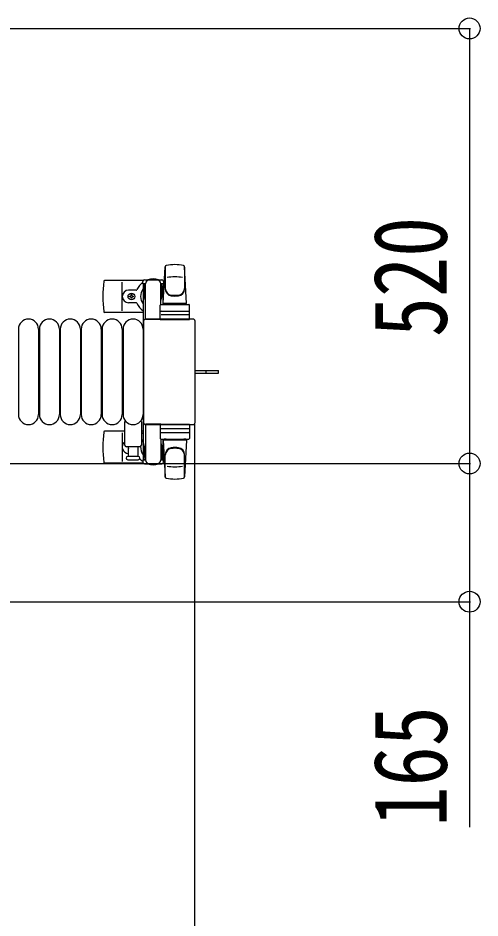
# Model space of a CAD drawing. Units: millimetres, scale not verified. Extents: x -16820 to 16820, y -11880 to 11880.
# Drawn here: x 12478 to 13030, y 8233 to 9308 of the extents above; entities that cross this region are included whole.
import ezdxf
from ezdxf.enums import TextEntityAlignment as Align

# ---------------------------------------------------------------- set-up
doc = ezdxf.new("R2010")
doc.units = ezdxf.units.MM
doc.header["$LTSCALE"] = 50
for name, color, linetype in [('0-3_YKK_13', 4, 'Continuous'), ('0-4_YKK_A1', 4, 'Continuous'), ('0-5_YKK_D', 6, 'Continuous')]:
    doc.layers.add(name, color=color, linetype=linetype)
doc.styles.add('ＭＳ ゴシック', font='')
doc.styles.get('ＭＳ ゴシック').set_extended_font_data('MS Gothic')

msp = doc.modelspace()

# ---------------------------------------------------------------- linework, layer by layer
at = {"layer": '0-3_YKK_13'}
for p, q in [((12651.08, 8966.93), (12653.51, 9010.96)), ((12653.58, 9011.31), (12653.58, 8984.12)), ((12676.58, 9010.54), (12676.58, 8984.8)), ((12679.08, 8966.93), (12676.64, 9010.96)), ((12628.78, 8995.43), (12649.38, 8995.43)), ((12627.04, 8994.43), (12580.98, 8994.43)), ((12602.08, 8958.43), (12602.08, 8992.43)), ((12626.78, 8990.63), (12626.78, 8993.43)), ((12630.08, 8990.63), (12626.78, 8990.63)), ((12628.28, 8987.13), (12629.08, 8987.13)), ((12628.28, 8976.62), (12628.28, 8987.13)), ((12629.08, 8973.63), (12629.08, 8990.63)), ((12630.08, 8947.93), (12630.08, 8990.43)), ((12648.08, 8965.8), (12648.08, 8990.43)), ((12649.08, 8973.63), (12649.08, 8990.63)), ((12649.88, 8987.13), (12649.08, 8987.13)), ((12649.88, 8976.62), (12649.88, 8987.13)), ((12618.78, 8982.93), (12609.58, 8982.93)), ((12611.76, 8974.99), (12610.88, 8974.99)), ((12614.4, 8975.87), (12615.28, 8975.87)), ((12629.88, 8970.63), (12628.28, 8976.62)), ((12648.27, 8970.63), (12649.88, 8976.62)), ((12618.78, 8967.93), (12609.58, 8967.93)), ((12629.88, 8970.63), (12630.08, 8970.63)), ((12647.58, 8947.93), (12647.58, 8964.93)), ((12648.27, 8970.63), (12648.08, 8970.63)), ((12648.58, 8965.93), (12681.58, 8965.93)), ((12679.08, 8966.93), (12651.08, 8966.93)), ((12652.08, 8965.93), (12652.08, 8966.93)), ((12678.08, 8966.93), (12652.08, 8966.93)), ((12654.48, 8965.93), (12652.08, 8965.93)), ((12678.08, 8965.93), (12675.68, 8965.93)), ((12678.08, 8965.93), (12678.08, 8966.93)), ((12682.58, 8947.93), (12682.58, 8964.93)), ((12627.08, 8956.43), (12580.98, 8956.43)), ((12681.64, 8953.43), (12648.46, 8953.43)), ((12648.58, 8957.93), (12681.58, 8957.93)), ((12627.58, 8945.94), (12627.58, 8824.93)), ((12627.58, 8945.94), (12627.58, 8945.94)), ((12686.58, 8948.43), (12630.07, 8948.43)), ((12630.07, 8948.43), (12630.07, 8948.43)), ((12648.08, 8947.93), (12630.08, 8947.93)), ((12647.58, 8947.93), (12682.58, 8947.93)), ((12686.58, 8948.43), (12686.58, 8948.43)), ((12689.08, 8824.93), (12689.08, 8945.94)), ((12689.08, 8945.94), (12689.08, 8945.94)), ((12478.08, 8936.43), (12478.08, 8834.43)), ((12502.08, 8936.43), (12502.08, 8834.43)), ((12503.08, 8936.43), (12503.08, 8834.43)), ((12527.08, 8936.43), (12527.08, 8834.43)), ((12528.08, 8936.43), (12528.08, 8834.43)), ((12552.08, 8936.43), (12552.08, 8834.43)), ((12553.08, 8936.43), (12553.08, 8834.43)), ((12577.08, 8936.43), (12577.08, 8834.43)), ((12578.08, 8936.43), (12578.08, 8834.43)), ((12602.08, 8936.43), (12602.08, 8834.43)), ((12603.08, 8936.43), (12603.08, 8834.43)), ((12627.08, 8936.43), (12627.08, 8834.43)), ((12689.08, 8886.93), (12701.58, 8886.93)), ((12701.58, 8886.93), (12717.08, 8886.93)), ((12702.23, 8883.93), (12702.23, 8886.93)), ((12717.08, 8883.93), (12717.08, 8886.93)), ((12605.08, 8797.93), (12605.08, 8825.76)), ((12625.08, 8825.76), (12625.08, 8797.93)), ((12627.58, 8824.93), (12627.58, 8824.93)), ((12689.08, 8824.93), (12689.08, 8824.93)), ((12605.08, 8814.43), (12580.98, 8814.43)), ((12627.08, 8814.43), (12625.08, 8814.43)), ((12630.07, 8822.43), (12686.58, 8822.43)), ((12630.07, 8822.43), (12630.07, 8822.43)), ((12630.08, 8822.93), (12630.08, 8780.43)), ((12648.08, 8822.93), (12630.08, 8822.93)), ((12647.58, 8822.93), (12647.58, 8805.93)), ((12647.58, 8822.93), (12682.58, 8822.93)), ((12681.64, 8817.43), (12648.46, 8817.43)), ((12648.58, 8812.93), (12681.58, 8812.93)), ((12682.58, 8822.93), (12682.58, 8805.93)), ((12686.58, 8822.43), (12686.58, 8822.43)), ((12602.08, 8812.43), (12602.08, 8778.43)), ((12648.08, 8805.07), (12648.08, 8780.43)), ((12648.58, 8804.93), (12681.58, 8804.93)), ((12651.08, 8803.93), (12653.51, 8759.91)), ((12679.08, 8803.93), (12651.08, 8803.93)), ((12654.48, 8804.93), (12652.08, 8804.93)), ((12652.08, 8804.93), (12652.08, 8803.93)), ((12678.08, 8803.93), (12652.08, 8803.93)), ((12678.08, 8804.93), (12675.68, 8804.93)), ((12679.08, 8803.93), (12676.64, 8759.91)), ((12678.08, 8804.93), (12678.08, 8803.93)), ((12623.08, 8795.93), (12607.08, 8795.93)), ((12609.58, 8784.43), (12609.58, 8795.93)), ((12620.58, 8795.93), (12620.58, 8784.43)), ((12629.88, 8800.23), (12628.28, 8794.25)), ((12628.28, 8794.25), (12628.28, 8783.73)), ((12629.08, 8797.23), (12629.08, 8780.23)), ((12629.88, 8800.23), (12630.08, 8800.23)), ((12648.27, 8800.23), (12648.08, 8800.23)), ((12648.27, 8800.23), (12649.88, 8794.25)), ((12649.08, 8797.23), (12649.08, 8780.23)), ((12649.88, 8794.25), (12649.88, 8783.73)), ((12621.33, 8784.43), (12608.83, 8784.43)), ((12628.28, 8783.73), (12629.08, 8783.73)), ((12649.88, 8783.73), (12649.08, 8783.73)), ((12653.58, 8759.55), (12653.58, 8786.74)), ((12676.58, 8760.32), (12676.58, 8786.06)), ((12627.04, 8776.43), (12580.98, 8776.43)), ((12626.78, 8780.23), (12626.78, 8777.43)), ((12630.08, 8780.23), (12626.78, 8780.23)), ((12628.78, 8775.43), (12649.38, 8775.43))]:
    msp.add_line(p, q, dxfattribs=at)
for points in [[(12651.38, 8993.43), (12651.38, 8990.63), (12648.08, 8990.63)], [(12610.88, 8974.99), (12610.88, 8975.87), (12611.76, 8975.87)], [(12612.64, 8976.75), (12612.64, 8977.63), (12613.52, 8977.63), (12613.52, 8976.75)], [(12613.52, 8974.11), (12613.52, 8973.23), (12612.64, 8973.23), (12612.64, 8974.11)], [(12615.28, 8975.87), (12615.28, 8974.99), (12614.4, 8974.99)], [(12689.08, 8883.93), (12701.58, 8883.93), (12717.08, 8883.93)], [(12608.83, 8780.43), (12615.08, 8780.43), (12621.33, 8780.43)], [(12651.38, 8777.43), (12651.38, 8780.23), (12648.08, 8780.23)]]:
    msp.add_lwpolyline(points, dxfattribs=at)
msp.add_circle((12613.08, 8975.43), 4, dxfattribs=at)
for centre, radius, start, end in [((12655.01, 9010.88), 1.5, 101.97738, 176.83138), ((12665.08, 8963.43), 50, 78.05356, 101.97738), ((12665.08, 8963.43), 50, 78.05356, 101.94644), ((12675.14, 9010.88), 1.5, 3.16862, 78.02262), ((12628.78, 8993.43), 2, 90, 180), ((12635.08, 8990.43), 5, 90, 180), ((12639.08, 8975.43), 21, 72.24721, 107.75279), ((12643.08, 8990.43), 5, 0, 90), ((12649.38, 8993.43), 2, 0, 90), ((12665.08, 8948.83), 50, 79.45053, 100.87665), ((12760.08, 8975.43), 181, 174.26083, 185.73917), ((12580.98, 8993.43), 1, 90, 174.26083), ((12639.08, 8975.43), 21, 125.85347, 157.27158), ((12639.08, 8975.43), 21, 50.46632, 54.14653), ((12661.58, 8985), 8, 180, 263.72071), ((12668.58, 8985), 8, 276.27929, 0), ((12609.58, 8975.43), 7.5, 90, 270), ((12611.76, 8976.75), 0.88, 270, 0), ((12611.76, 8974.11), 0.88, 0, 90), ((12614.4, 8976.75), 0.88, 180, 270), ((12614.4, 8974.11), 0.88, 90, 180), ((12618.78, 8983.93), 1, 270, 337.27158), ((12639.08, 8975.43), 15, 143.1301, 216.8699), ((12639.08, 8975.43), 15, 30.72246, 36.8699), ((12661.58, 8984.12), 8, 180, 263.72071), ((12665.08, 9016.8), 40, 263.72071, 276.27929), ((12665.08, 9015.93), 40, 263.72071, 276.27929), ((12668.58, 8984.12), 8, 276.27929, 0), ((12618.78, 8966.93), 1, 22.72842, 90), ((12639.08, 8975.43), 21, 202.72842, 235.1501), ((12648.58, 8964.93), 1, 90, 180), ((12681.58, 8964.93), 1, 0, 90), ((12580.98, 8957.43), 1, 185.73917, 270), ((12648.58, 8956.93), 1, 90, 180), ((12681.58, 8956.93), 1, 0, 90), ((12490.08, 8936.43), 12, 0, 180), ((12515.08, 8936.43), 12, 0, 180), ((12540.08, 8936.43), 12, 0, 180), ((12565.08, 8936.43), 12, 0, 180), ((12590.08, 8936.43), 12, 0, 180), ((12615.08, 8936.43), 12, 0, 180), ((12490.08, 8834.43), 12, 180, 0), ((12515.08, 8834.43), 12, 180, 0), ((12540.08, 8834.43), 12, 180, 0), ((12565.08, 8834.43), 12, 180, 0), ((12590.08, 8834.43), 12, 180, 0), ((12615.08, 8834.43), 12, 180, 0), ((12606.08, 8825.76), 1, 101.93946, 180), ((12624.08, 8825.76), 1, 0, 78.06047), ((12760.08, 8795.43), 181, 174.26083, 185.73917), ((12580.98, 8813.43), 1, 90, 174.26083), ((12639.08, 8795.43), 21, 124.8499, 131.81033), ((12648.58, 8813.93), 1, 180, 270), ((12681.58, 8813.93), 1, 270, 0), ((12639.08, 8795.43), 15, 143.1301, 158.96058), ((12648.58, 8805.93), 1, 180, 270), ((12681.58, 8805.93), 1, 270, 0), ((12609.58, 8795.43), 7.5, 126.86994, 270), ((12607.08, 8797.93), 2, 180, 270), ((12613.08, 8795.43), 4, 172.81959, 208.95488), ((12623.08, 8797.93), 2, 270, 0), ((12639.08, 8795.43), 15, 177.02005, 216.8699), ((12661.58, 8786.74), 8, 96.27929, 180), ((12661.58, 8785.87), 8, 96.27929, 180), ((12665.08, 8754.93), 40, 83.72071, 96.27929), ((12665.08, 8754.06), 40, 83.72071, 96.27929), ((12668.58, 8786.74), 8, 0, 83.72071), ((12668.58, 8785.87), 8, 0, 83.72071), ((12608.83, 8782.43), 2, 90, 180), ((12608.83, 8782.43), 2, 180, 270), ((12639.08, 8795.43), 21, 208.24251, 211.58821), ((12621.33, 8782.43), 2, 0, 90), ((12621.33, 8782.43), 2, 270, 0), ((12639.08, 8795.43), 21, 220.83479, 234.14653), ((12635.08, 8780.43), 5, 180, 270), ((12643.08, 8780.43), 5, 270, 0), ((12639.08, 8795.43), 15, 323.1301, 329.27754), ((12580.98, 8777.43), 1, 185.73917, 270), ((12628.78, 8777.43), 2, 180, 270), ((12639.08, 8795.43), 21, 252.24721, 287.75279), ((12649.38, 8777.43), 2, 270, 0), ((12639.08, 8795.43), 21, 305.85347, 309.53368), ((12665.08, 8822.03), 50, 259.12335, 280.54947), ((12655.01, 8759.99), 1.5, 183.16862, 258.02262), ((12675.14, 8759.99), 1.5, 281.97738, 356.83138), ((12665.08, 8807.43), 50, 258.02262, 281.94644), ((12665.08, 8807.43), 50, 258.05356, 281.94644)]:
    msp.add_arc(centre, radius, start, end, dxfattribs=at)
for centre, major_axis, start_param, end_param in [((12630.08, 8945.93), (-1.77, 1.77), 5.4996506, 7.06672), ((12686.57, 8945.93), (1.77, 1.77), 5.4996506, 7.06672), ((12630.08, 8824.94), (1.77, 1.77), 2.358058, 3.9251274), ((12686.57, 8824.94), (-1.77, 1.77), 2.358058, 3.9251274)]:
    msp.add_ellipse(centre, major_axis=major_axis, ratio=0.997169, start_param=start_param, end_param=end_param, dxfattribs=at)
at = {"layer": '0-4_YKK_A1'}
for p, q in [((12627.08, 8990.43), (12627.08, 8780.43)), ((12630.08, 8990.43), (12627.08, 8990.43)), ((12651.08, 8990.43), (12648.08, 8990.43)), ((12651.08, 8965.93), (12651.08, 8990.43)), ((12651.08, 8780.43), (12651.08, 8804.93)), ((12627.08, 8780.43), (12629.08, 8780.43)), ((12649.08, 8780.43), (12651.08, 8780.43))]:
    msp.add_line(p, q, dxfattribs=at)
at = {"layer": '0-5_YKK_D'}
for p, q in [((12148.08, 9295.43), (13018.08, 9295.43)), ((13017.08, 9295.43), (13017.08, 8775.93)), ((12688.58, 8823.93), (12688.58, 7964.43)), ((12225.58, 8775.93), (13018.08, 8775.93)), ((12225.58, 8775.93), (13018.08, 8775.93)), ((12225.58, 8610.93), (13018.08, 8610.93))]:
    msp.add_line(p, q, dxfattribs=at)
msp.add_lwpolyline([(13017.08, 8775.93), (13017.08, 8610.93), (13017.08, 8341.73)], dxfattribs=at)
for centre in [(13017.08, 9295.43), (13017.08, 8775.93), (13017.08, 8775.93), (13017.08, 8610.93)]:
    msp.add_circle(centre, 12.5, dxfattribs=at)

# ---------------------------------------------------------------- texts
at = {"layer": '0-5_YKK_D', "style": 'ＭＳ ゴシック', "width": 0.8}
for s, p in [('520', (13016.28, 8926.88)), ('165', (13016.28, 8342.53))]:
    msp.add_text(s, height=87.98, rotation=90, dxfattribs=at).set_placement(p, align=Align.BOTTOM_LEFT)

doc.saveas('drawing.dxf')
